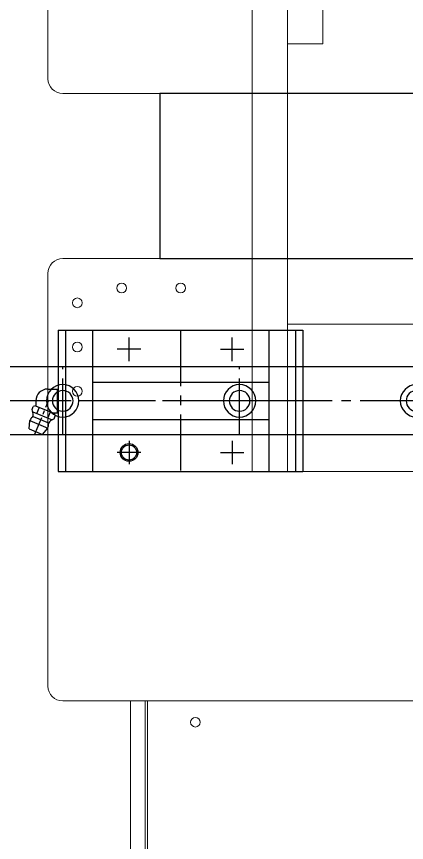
# Model space of a CAD drawing. Extents: x 500 to 100500, y -14500 to 21140.
# Drawn here: x 12553.1 to 12685.3, y -6588.8 to -6308.7 of the extents above; entities that cross this region are included whole.
import ezdxf

# ---------------------------------------------------------------- set-up
doc = ezdxf.new("R2010")
doc.units = 0
for name, pattern in [('CENTER', [10.16, 6.35, -1.27, 1.27, -1.27]), ('CENTER2', [28.575, 19.05, -3.175, 3.175, -3.175]), ('SLD-Solid', [0])]:
    doc.linetypes.add(name, pattern=pattern)
doc.layers.get('0').update_dxf_attribs({"linetype": 'CONTINUOUS'})
doc.layers.add('D', color=7, linetype='CONTINUOUS')
doc.layers.add('M06SMMF-001B', color=7, linetype='CONTINUOUS')
doc.layers.add('MODEL', color=7, linetype='SLD-Solid', lineweight=15)

# ---------------------------------------------------------------- blocks, each defined once
blk = doc.blocks.new('KA$C1F1B3A11')
at = {"color": 181, "linetype": 'Continuous'}
for p, q in [((-41.5, 24), (41.5, 24)), ((-41.5, 24), (-41.5, -24)), ((-39.00018, 24), (-39.00018, -24)), ((-29.90009, 24), (-29.90009, -24)), ((29.90007, 24), (29.90007, -24)), ((39.0002, 24), (39.0002, -24)), ((41.5, 24), (41.5, -24)), ((-29.90009, 6.29687), (29.90007, 6.29687)), ((-45.10008, 4), (-41.80017, 4)), ((-41.80019, 4), (-41.5, 4)), ((-41.80017, -4.00002), (-41.80017, 3.99998)), ((-49.10008, 0), (-49.10008, -1.67212)), ((-50.37692, -2.96181), (-49.96225, -1.96075)), ((-49.18282, -1.63791), (-49.96227, -1.96076)), ((-49.18282, -1.63785), (-42.8175, -4.27444)), ((-48.73962, -4.28941), (-47.86705, -2.18284)), ((-50.14713, -3.7064), (-43.59834, -6.41899)), ((-49.98537, -5.26051), (-44.81165, -7.40355)), ((-45.00584, -5.83599), (-44.13327, -3.72942)), ((-43.48006, -4), (-41.80017, -4)), ((-42.90933, -6.05499), (-42.49467, -5.05393)), ((-42.49466, -5.05394), (-42.81752, -4.27448)), ((-41.80019, -4), (-41.5, -4)), ((-51.3174, -9.52155), (-51.11563, -6.68266)), ((-51.11563, -6.68266), (-45.01804, -9.20837)), ((-29.90009, -6.29689), (29.90007, -6.29689)), ((-51.3174, -9.52156), (-46.88278, -11.35844)), ((-46.88277, -11.35844), (-45.01802, -9.20837)), ((-41.5, -24), (41.5, -24))]:
    blk.add_line(p, q, dxfattribs=at)
at = {"color": 1, "linetype": 'CENTER2'}
for p, q in [((0, 24), (0, -24)), ((-17.5, 13.5), (-17.5, 21.5)), ((17.49998, 13.5), (17.49998, 21.5)), ((-13.5, 17.5), (-21.5, 17.5)), ((13.49998, 17.5), (21.49998, 17.5)), ((41.5, 0), (-41.5, 0)), ((-17.5, -13.5), (-17.5, -21.5)), ((17.49998, -13.5), (17.49998, -21.5)), ((-13.5, -17.5), (-21.5, -17.5)), ((13.49998, -17.5), (21.49998, -17.5))]:
    blk.add_line(p, q, dxfattribs=at)
at = {"color": 181, "linetype": 'CENTER'}
blk.add_line((-49.54832, -11.52213), (-44.68303, 0.22376), dxfattribs=at)
at = {"color": 181, "linetype": 'Continuous'}
for radius in [3, 2.55]:
    blk.add_circle((-17.5, -17.5), radius, dxfattribs=at)
for centre, radius, start, end in [((-45.10008, 0), 4, 90, 180), ((-37.55043, 2), 4.24977, 158.33547, 201.66453), ((-37.55031, -2), 4.24989, 158.33598, 201.66393), ((-48.06683, -7.94553), 3.3, 131.58036, 157.49996), ((-55.98318, -5.09943), 6, 2.433665, 20.87177), ((-50.78789, -4.87863), 0.8, 311.57972, 2.432804), ((-48.06683, -7.94553), 3.3, 337.49996, 3.419604), ((-43.97415, -7.70097), 0.8, 132.56744, 183.42043), ((-40.45665, -11.53073), 6, 114.12778, 132.5663)]:
    blk.add_arc(centre, radius, start, end, dxfattribs=at)
blk = doc.blocks.new('KA$C8c2c60d8')
at = {"color": 7, "linetype": 'Continuous'}
blk.add_blockref('KA$C1F1B3A11', (60, 557, 65.34), dxfattribs=at)
blk = doc.blocks.new('KA$Cc1652419')
blk.add_lwpolyline([(244, 601.85), (338, 601.85), (338, 545.85), (244, 545.85)], close=True)
at = {"layer": 'MODEL'}
for p, q in [((376, 606.85), (376, 746.85)), ((371, 601.85), (239.5, 601.85)), ((371, 545.85), (239.5, 545.85)), ((376, 400.85), (376, 540.85)), ((371, 395.85), (252, 395.85)), ((342.26, 95.6), (342.26, 395.85)), ((343, 100.6), (343, 395.85)), ((348, 100.6), (348, 395.85))]:
    blk.add_line(p, q, dxfattribs=at)
for centre, radius in [((331, 535.85), 1.65), ((351, 535.85), 1.65), ((366, 530.85), 1.65), ((366, 515.85), 1.65), ((366, 500.85), 1.65), ((326, 388.6), 1.6)]:
    blk.add_circle(centre, radius, dxfattribs=at)
for centre, start, end in [((371, 606.85), 270, 0), ((371, 540.85), 0, 90), ((371, 400.85), 270, 0)]:
    blk.add_arc(centre, 5, start, end, dxfattribs=at)
blk = doc.blocks.new('KA$Cfd49dd59')
at = {"layer": 'MODEL', "color": 2}
for p, q in [((0, 289.1), (0, 82.1)), ((12, 82.1), (12, 289.1)), ((12, 227.1), (12, 277.1)), ((24, 277.1), (24, 227.1)), ((24, 227.1), (12, 227.1)), ((12, 132), (97.75, 132)), ((0, 82.1), (12, 82.1)), ((12, 82), (12, 82.1)), ((12, 82), (97.75, 82))]:
    blk.add_line(p, q, dxfattribs=at)
blk = doc.blocks.new('KA$C71AE73A2')
at = {"color": 150, "linetype": 'Continuous'}
for p, q in [((0, 11.5), (59.999998, 11.5)), ((0, -11.50015), (59.999998, -11.50015))]:
    blk.add_line(p, q, dxfattribs=at)
at = {"color": 1, "linetype": 'CENTER2'}
for p, q in [((0, 11.5), (0, -11.50015)), ((59.999998, 11.5), (59.999998, -11.50015)), ((0, 0), (59.999998, 0))]:
    blk.add_line(p, q, dxfattribs=at)
at = {"color": 150, "linetype": 'Continuous'}
for centre, radius, start, end in [((0, 0), 5.5, 270, 90), ((0, 0), 3.5, 270, 90), ((59.999998, 0), 5.5, 90, 270), ((59.999998, 0), 3.5, 90, 270)]:
    blk.add_arc(centre, radius, start, end, dxfattribs=at)
blk = doc.blocks.new('KF4X')
at = {"color": 7, "linetype": 'Continuous', "rotation": 180}
for p in [(86705.38, -119640.32, 69.39), (86765.38, -119640.32, 69.39), (86825.38, -119640.32, 69.39)]:
    blk.add_blockref('KA$C71AE73A2', p, dxfattribs=at)
blk = doc.blocks.new('KSKDKFK')
at = {"layer": 'M06SMMF-001B'}
blk.add_blockref('KF4X', (-105004.29, 93463.14, -45.95), dxfattribs=at)

msp = doc.modelspace()

# ---------------------------------------------------------------- block references
at = {"layer": 'D', "color": 0}
msp.add_blockref('KA$Cfd49dd59', (12632.96, -6545.04, -97.17), dxfattribs=at)
at = {"layer": 'D'}
msp.add_blockref('KSKDKFK', (30867.63, 19738.15, -55.27), dxfattribs=at)
at = {"layer": 'M06SMMF-001B', "xscale": -1}
msp.add_blockref('KA$Cc1652419', (12939.71, -6936.64, -97.17), dxfattribs=at)
at = {"layer": 'M06SMMF-001B'}
msp.add_blockref('KA$C8c2c60d8', (12548.71, -6996.04, -195.05), dxfattribs=at)

doc.saveas('drawing.dxf')
